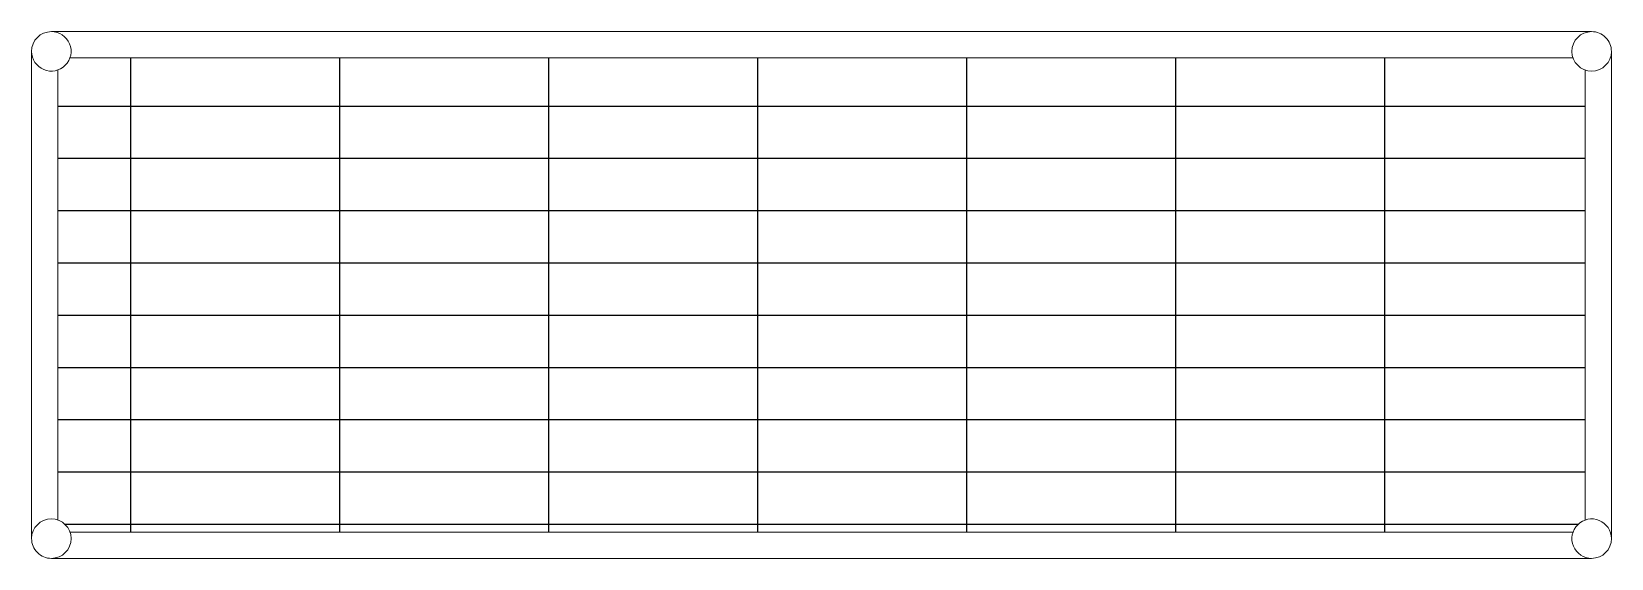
# Model space of a CAD drawing. Header units: millimetres. Extents: x -159872 to 386485, y -250577 to 158966.
# Drawn here: x 366116 to 367316, y 16581 to 16981 of the extents above; entities that cross this region are included whole.
import ezdxf

# ---------------------------------------------------------------- set-up
doc = ezdxf.new("R2010")
doc.units = ezdxf.units.MM
doc.layers.add('LDS-equipment-kitchen equipment', color=3, linetype='Continuous', lineweight=13)
doc.layers.add('LDS-equipment-kitchen equipment_Hatch', color=7, linetype='Continuous', lineweight=5)

# ---------------------------------------------------------------- blocks, each defined once
blk = doc.blocks.new('Group-319')
at = {"layer": 'LDS-equipment-kitchen equipment_Hatch', "linetype": 'Continuous', "lineweight": 25}
h = blk.add_hatch(dxfattribs=at)
h.set_pattern_fill('GRATE', angle=270.0000000000001, style=0, pattern_type=2)
h.set_pattern_definition([(179.9999895900167, (306342.4661749867, 53238.78856877464), (-7.210761742366476e-06, -39.68749999999935), []), (269.9999895900166, (306342.4661749867, 53238.78856877464), (158.7499999999974, -2.884304697555357e-05), [])])
edge = h.paths.add_edge_path()
edge.add_arc((305457.4661851604, 53423.78852028476), 14.99999999964748, 289.4712199404654, 340.5287786729177, ccw=False)
edge.add_line((305462.466184989, 53409.6463846008), (305462.4661649844, 53067.93065584826))
edge.add_arc((305457.4661648136, 53053.78852028549), 14.99999999944362, 19.471219940180617, 70.52877867286952, ccw=False)
edge.add_line((305471.6083004974, 53058.78852011393), (306613.32402925, 53058.78852045616))
edge.add_arc((306627.4661648129, 53053.78852028529), 14.99999999961553, 109.47121994003689, 160.5287786727126, ccw=False)
edge.add_line((306622.4661649844, 53067.93065596926), (306622.466184989, 53409.64638472181))
edge.add_arc((306627.4661851598, 53423.78852028476), 14.9999999995567, 199.4712199407354, 250.52877867309178, ccw=False)
edge.add_line((306613.324049476, 53418.78852045615), (305471.6083207234, 53418.78852011393))
at = {"layer": 'LDS-equipment-kitchen equipment'}
for p, q in [((305457.4661853416, 53438.78852028503), (306627.4661853416, 53438.78852028503)), ((305442.4661851602, 53423.78852046655), (305442.4661648132, 53053.78852046655)), ((305471.6083207234, 53418.78852011393), (306613.324049476, 53418.78852045615)), ((306642.4661851602, 53423.78852010351), (306642.4661648132, 53053.78852010352)), ((305462.4661649844, 53067.93065584828), (305462.466184989, 53409.64638460083)), ((306622.466184989, 53409.6463847218), (306622.4661649844, 53067.93065596926)), ((306613.32402925, 53058.78852045616), (305471.6083004975, 53058.78852011393)), ((306627.4661646317, 53038.78852028503), (305457.4661646317, 53038.78852028503))]:
    blk.add_line(p, q, dxfattribs=at)
for centre, start, end in [((305457.4661851602, 53423.78852028503), 179.9999993058642, 89.9999993074206), ((305457.4661851602, 53423.78852028503), 89.9999993074206, 179.9999993058643), ((306627.4661851602, 53423.78852028503), 89.9999993074206, 359.9999993058642), ((306627.4661851602, 53423.78852028503), 359.9999993058643, 89.99999930742064), ((305457.4661648132, 53053.78852028503), 269.9999993076429, 179.9999993058642), ((306627.4661648132, 53053.78852028503), 359.9999993058643, 269.9999993074206), ((305457.4661648132, 53053.78852028503), 179.9999993058642, 269.9999993076429), ((306627.4661648132, 53053.78852028503), 269.9999993074206, 359.9999993058643)]:
    blk.add_arc(centre, 15, start, end, dxfattribs=at)
blk = doc.blocks.new('Group-338')
at = {"layer": 'LDS-equipment-kitchen equipment'}
blk.add_blockref('Group-319', (0, 0), dxfattribs=at)

msp = doc.modelspace()

# ---------------------------------------------------------------- block references
at = {"layer": 'LDS-equipment-kitchen equipment', "color": 7}
msp.add_blockref('Group-338', (60673.51322731731, -36457.51521503358), dxfattribs=at)

doc.saveas('drawing.dxf')
